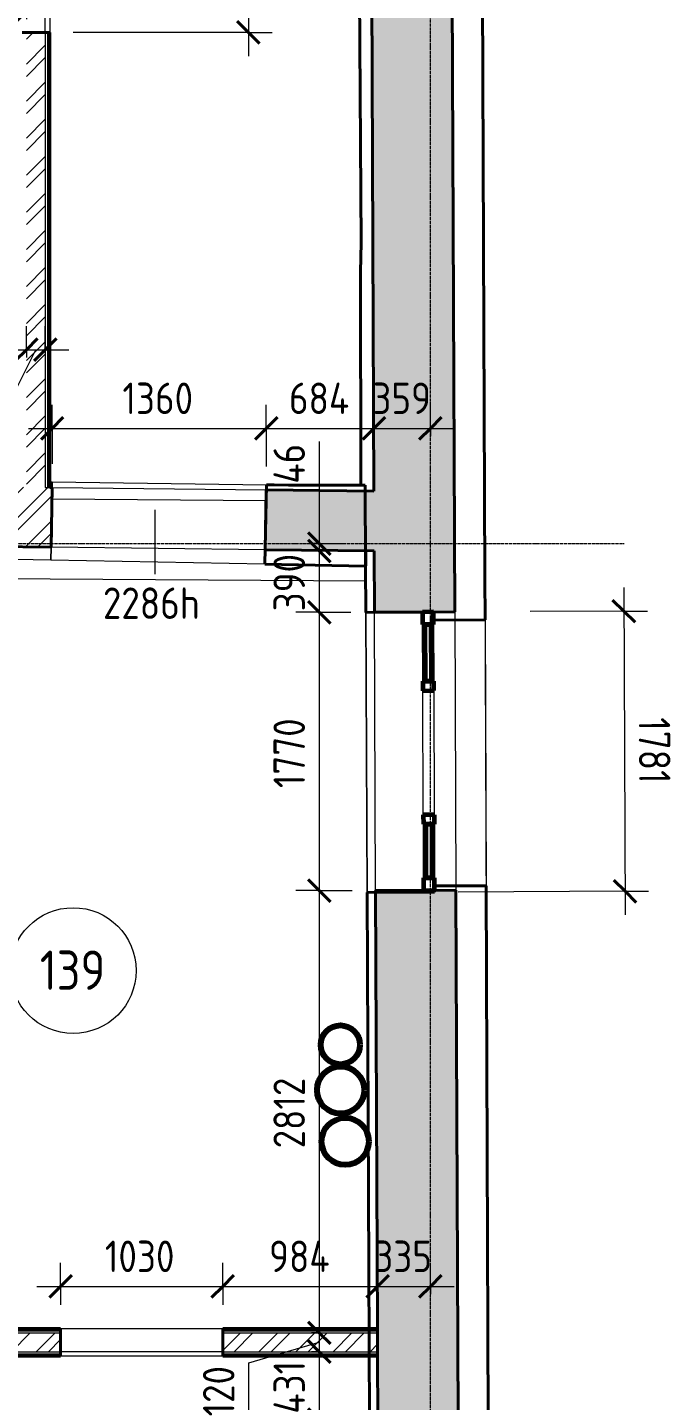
# Model space of a CAD drawing. Header units: millimetres. Extents: x -11886 to 68941, y -8130 to 45506.
# Drawn here: x 53350 to 57435, y 31407 to 40139 of the extents above; entities that cross this region are included whole.
import ezdxf

# ---------------------------------------------------------------- set-up
doc = ezdxf.new("R2010")
doc.units = ezdxf.units.MM
doc.linetypes.add('ADSK_Линия сетки', pattern=[25, 20, -2.5, 0, -2.5])
for name, color, linetype, lineweight in [('Аннотация', 7, 'Continuous', 9), ('Витраж', 7, 'Continuous', 18), ('Марки помещений', 7, 'Continuous', 20), ('Оси', 7, 'Continuous', 9), ('Панели витража', 7, 'Continuous', 18), ('Перекрытие', 7, 'Continuous', 18), ('Размеры', 7, 'Continuous', 9), ('Размеры-100', 7, 'Continuous', 9), ('Стены', 7, 'Continuous', 18), ('Стены внутренние', 7, 'Continuous', 18), ('Стены наружные', 7, 'Continuous', 18), ('Стены штриховка', 7, 'Continuous', 18), ('стояки', 7, 'Continuous', 9)]:
    doc.layers.add(name, color=color, linetype=linetype, lineweight=lineweight)
for name, color, linetype, lineweight, true_color in [('Линии', 7, 'Continuous', 9, 0x00a600), ('планы со стояками отопление_dwg', 7, 'Continuous', 9, 0x767676), ('Стены разрез', 7, 'Continuous', 40, 0xbb5389)]:
    doc.layers.add(name, color=color, linetype=linetype, lineweight=lineweight, true_color=true_color)
doc.styles.add('GOST Common_1', font='GOST_Common.ttf', dxfattribs={"width": 0.9, "height": 200})
doc.styles.add('GOST Common_2', font='GOST_Common.ttf', dxfattribs={"width": 0.9, "height": 250})
doc.dimstyles.new('ADSK_Основной_2_мм_Округление_до_1_мм', dxfattribs={"dimscale": 304.8, "dimtxt": 201.142999, "dimasz": 0.463911, "dimexe": 0.492126, "dimexo": 0.492126, "dimgap": 0.098425, "dimtad": 1, "dimdec": 0, "dimdsep": 46, "dimtxsty": 'GOST Common_1', "dimblk1": 'OBLIQUE', "dimblk2": 'OBLIQUE', "dimsah": 1, "dimcen": 0.09, "dimdle": 0.492126, "dimazin": 2, "dimtfac": 1, "dimtdec": 4, "dimtix": 1, "dimtmove": 0, "dimatfit": 3, "dimfxl": 1, "dimtvp": 1, "dimtolj": 1, "dimtzin": 0, "dimlwd": 20, "dimlwe": 20, "dimarcsym": 2})
doc.dimstyles.new('ADSK_Основной_2_мм_Округление_до_1_мм_1', dxfattribs={"dimscale": 304.8, "dimtxt": 201.142999, "dimasz": 0.463911, "dimexe": 0.492126, "dimexo": 0.492126, "dimgap": 0.098425, "dimtad": 1, "dimdec": 0, "dimdsep": 46, "dimtxsty": 'GOST Common_1', "dimblk1": 'OBLIQUE', "dimblk2": 'OBLIQUE', "dimsah": 1, "dimcen": 0.09, "dimdle": 0.492126, "dimazin": 2, "dimtfac": 1, "dimtdec": 4, "dimtix": 1, "dimtmove": 1, "dimatfit": 3, "dimfxl": 1, "dimtvp": 1, "dimtolj": 1, "dimtzin": 0, "dimlwd": 20, "dimlwe": 20, "dimarcsym": 2})
doc.dimstyles.new('ADSK_Основной_2_мм_Округление_до_1_мм_2', dxfattribs={"dimscale": 304.8, "dimtxt": 201.142999, "dimasz": 0.463911, "dimexe": 0.492126, "dimexo": 0.492126, "dimgap": 0.098425, "dimtad": 1, "dimdec": 0, "dimdsep": 46, "dimtxsty": 'GOST Common_1', "dimblk1": 'OBLIQUE', "dimblk2": 'OBLIQUE', "dimsah": 1, "dimcen": 0.09, "dimdle": 0.492126, "dimazin": 2, "dimtfac": 1, "dimtdec": 4, "dimtix": 1, "dimtmove": 0, "dimatfit": 3, "dimfxl": 1, "dimtvp": 1, "dimtolj": 1, "dimtzin": 0, "dimlwd": 20, "dimlwe": 20, "dimarcsym": 2})
pattern_1 = [(45, (0, 0), (-117.8655, 117.8655), []), (45, (78.58, 0), (-117.8655, 117.8655), [])]

# ---------------------------------------------------------------- blocks, each defined once
blk = doc.blocks.new('Существующие стены 1 эт - Существующие стены 1 эт-653793-01 План 1-го этажа кладочный')
at = {"layer": 'Стены', "color": 243, "true_color": 0xbb5389}
for p, q in [((56239, 40622.7), (56256.8, 36643.2)), ((53491.3, 37250.4), (53507.7, 37250.2)), ((53507, 37213.5), (53507.7, 37250.2)), ((53507.7, 37250.2), (53507, 37213.5)), ((53507.7, 37250.2), (54867.6, 37230.5)), ((54867, 37198.1), (54867.6, 37230.5)), ((53498.3, 36751.2), (53499.9, 36833.6)), ((53499.9, 36833.6), (53498.3, 36751.2)), ((54858.1, 36725.6), (54859.8, 36818.2)), ((53498.3, 36751.2), (53121, 36758.3)), ((54858.1, 36725.6), (53498.3, 36751.2)), ((56256.8, 36643.2), (56287.6, 28354.9)), ((55787, 36419.8), (55498.7, 36418.4)), ((55498.7, 36418.4), (55554.4, 36418.6)), ((55507.4, 34638.6), (55498.7, 36418.4)), ((55498.7, 36418.4), (55507.4, 34638.6)), ((55859.4, 36420.1), (55787, 36419.8)), ((56257.8, 36371.7), (55929.6, 36370.5)), ((56257.8, 36371.7), (56264.1, 34681.5)), ((55936.9, 34680.3), (56264.1, 34681.5)), ((55562.1, 34638.8), (55507.4, 34638.6)), ((55507.4, 34638.6), (55562.1, 34638.8))]:
    blk.add_line(p, q, dxfattribs=at)
at = {"layer": 'Стены разрез'}
for p, q in [((56256.8, 36643.2), (56224.2, 43936.9)), ((55451.9, 41465.5), (55469.3, 38772.6)), ((55469.3, 38772.6), (55466.4, 38583.5)), ((55466.4, 38583.5), (55468, 37229.4)), ((54858.1, 36725.6), (54867.6, 37230.5)), ((54918.1, 37229.8), (54867.6, 37230.5)), ((55007.5, 37229.4), (54918.1, 37229.8)), ((55494.7, 37229.4), (55007.5, 37229.4)), ((55468, 37229.4), (55494.7, 37229.4)), ((55497.3, 36713.5), (55494.7, 37229.4)), ((55494.7, 37229.4), (55497.3, 36713.5)), ((54858.1, 36725.6), (55497.3, 36713.5)), ((55497.3, 36713.5), (55498.7, 36418.4)), ((56257.8, 36371.7), (56256.8, 36643.2)), ((55498.7, 36418.4), (55787, 36419.8)), ((55927, 36420.5), (55787, 36419.8)), ((55927.2, 36370.4), (55927, 36420.5)), ((56257.8, 36371.7), (55927.2, 36370.4)), ((56264.1, 34681.5), (55935.4, 34680.3)), ((55935.6, 34640.7), (55935.4, 34680.3)), ((56264.1, 34681.5), (56276.7, 31288.5)), ((55507.4, 34638.6), (55795.6, 34640)), ((55507.4, 34638.6), (55523.7, 31285.7)), ((55795.6, 34640), (55935.6, 34640.7))]:
    blk.add_line(p, q, dxfattribs=at)
blk = doc.blocks.new('Системная панель - _AR_Стекло_40мм_привязка по центру-V109-01 План 1-го этажа кладочный')
at = {"layer": 'Панели витража', "color": 1, "lineweight": 60, "true_color": 0xff0000}
for p, q in [((180, 20), (-180, 20)), ((-180, 20), (-180, -20)), ((180, -20), (180, 20)), ((-180, -20), (180, -20))]:
    blk.add_line(p, q, dxfattribs=at)
blk = doc.blocks.new('Прямоугольный импост - 70х20_60мм-V110-01 План 1-го этажа кладочный')
at = {"layer": 'Витраж', "color": 1, "lineweight": 60, "true_color": 0xff0000}
for p, q in [((-80, 35), (0, 35)), ((-80, -35), (-80, 35)), ((0, 35), (0, -35)), ((0, -35), (-80, -35))]:
    blk.add_line(p, q, dxfattribs=at)
blk = doc.blocks.new('Прямоугольный импост - 70х20_60мм-V111-01 План 1-го этажа кладочный')
at = {"layer": 'Витраж', "color": 1, "lineweight": 60, "true_color": 0xff0000}
for p, q in [((0, 35), (-80, 35)), ((-80, 35), (-80, -35)), ((0, -35), (0, 35)), ((-80, -35), (0, -35))]:
    blk.add_line(p, q, dxfattribs=at)
blk = doc.blocks.new('Системная панель - _AR_Стекло_40мм_привязка по центру-V112-01 План 1-го этажа кладочный')
at = {"layer": 'Панели витража', "color": 1, "lineweight": 60, "true_color": 0xff0000}
for p, q in [((170, 20), (-170, 20)), ((-170, 20), (-170, -20)), ((170, -20), (170, 20)), ((-170, -20), (170, -20))]:
    blk.add_line(p, q, dxfattribs=at)
blk = doc.blocks.new('Прямоугольный импост - 70х60мм-1225009-01 План 1-го этажа кладочный')
at = {"layer": 'Витраж'}
for p, q in [((-6006, 9731.9), (-6006, 10091.9)), ((-5936, 10091.9), (-5936, 9731.9))]:
    blk.add_line(p, q, dxfattribs=at)
blk = doc.blocks.new('Прямоугольный импост - 70х60мм-1425109-01 План 1-го этажа кладочный')
at = {"layer": 'Витраж'}
for p, q in [((46168.2, 23469.2), (46168.2, 23809.2)), ((46238.2, 23809.2), (46238.2, 23469.2))]:
    blk.add_line(p, q, dxfattribs=at)
blk = doc.blocks.new('Прямоугольный импост - 70х60мм-V113-01 План 1-го этажа кладочный')
at = {"layer": 'Витраж', "color": 1, "lineweight": 60, "true_color": 0xff0000}
for p, q in [((-30, 35), (30, 35)), ((-30, -35), (-30, 35)), ((30, 35), (30, -35)), ((30, -35), (-30, -35))]:
    blk.add_line(p, q, dxfattribs=at)
blk = doc.blocks.new('Прямоугольный импост - 70х60мм-1243040-01 План 1-го этажа кладочный')
at = {"layer": 'Витраж'}
for p, q in [((46168.2, 22619.2), (46168.2, 23409.2)), ((46238.2, 23409.2), (46238.2, 22619.2))]:
    blk.add_line(p, q, dxfattribs=at)
blk = doc.blocks.new('планы со стояками отопление_dwg-1484427-01 План 1-го этажа кладочный')
at = {"layer": 'стояки', "color": 246, "lineweight": 80, "true_color": 0x7f001f}
blk.add_circle((227733.4, 189746.4), 124.3, dxfattribs=at)
at = {"layer": 'стояки', "color": 6, "lineweight": 80, "true_color": 0xff00ff}
blk.add_circle((227735.1, 189459), 149.9, dxfattribs=at)
at = {"layer": 'стояки', "color": 116, "lineweight": 80, "true_color": 0x007f3f}
blk.add_circle((227764.2, 189132.3), 149.9, dxfattribs=at)
blk = doc.blocks.new('DIMBLOCK1-01 План 1-го этажа кладочный')
at = {"layer": 'Размеры-100', "lineweight": 20, "transparency": 16777216}
for p, q in [((57138.3, 36577.2), (57147.3, 34495.9)), ((57138.9, 36427.2), (56544.4, 36424.6)), ((57138.9, 36427.2), (57288.9, 36427.8)), ((57146.6, 34645.9), (56085.6, 34641.3)), ((57146.6, 34645.9), (57296.6, 34646.6))]:
    blk.add_line(p, q, dxfattribs=at)
at = {"layer": 'Размеры-100', "lineweight": 40, "transparency": 16777216}
for p, q in [((57138.9, 36427.2), (57067.9, 36497.6)), ((57138.9, 36427.2), (57209.9, 36356.8)), ((57146.6, 34645.9), (57075.6, 34716.3)), ((57146.6, 34645.9), (57217.6, 34575.5))]:
    blk.add_line(p, q, dxfattribs=at)
at = {"layer": 'Размеры-100', "color": 0, "lineweight": 20, "transparency": 16777216, "insert": (57433.2, 35752.6), "char_height": 200, "width": 515.472, "attachment_point": 1, "rotation": 270.24789, "line_spacing_factor": 1.022761, "style": 'GOST Common_1'}
blk.add_mtext('1781', dxfattribs=at)
blk = doc.blocks.new('_Oblique')
at = {"color": 0, "linetype": 'ByBlock', "lineweight": -2}
blk.add_line((-0.5, -0.5), (0.5, 0.5), dxfattribs=at)
blk = doc.blocks.new('ADSK_Марка_Помещение_ОдноЗначение - Номер-247393-01 План 1-го этажа кладочный')
at = {"layer": 'Марки помещений'}
blk.add_circle((0, 0), 4, dxfattribs=at)
blk = doc.blocks.new('DIMBLOCK565-01 План 1-го этажа кладочный')
at = {"layer": 'Размеры-100', "lineweight": 20, "transparency": 16777216}
for p, q in [((53560.5, 32133.1), (53560.5, 32283.1)), ((54590.5, 32133.1), (54590.5, 32283.1)), ((53410.5, 32133.1), (54590.5, 32133.1)), ((53560.5, 32133.1), (53560.5, 32016.1)), ((54590.5, 32133.1), (54590.5, 32016.1))]:
    blk.add_line(p, q, dxfattribs=at)
at = {"layer": 'Размеры-100', "lineweight": 40, "transparency": 16777216}
for p, q in [((53560.5, 32133.1), (53489.8, 32062.4)), ((53560.5, 32133.1), (53631.2, 32203.8)), ((54590.5, 32133.1), (54519.8, 32062.4)), ((54590.5, 32133.1), (54661.2, 32203.8))]:
    blk.add_line(p, q, dxfattribs=at)
at = {"layer": 'Размеры-100', "color": 0, "lineweight": 20, "transparency": 16777216, "insert": (53842, 32424.5), "char_height": 200, "width": 560.473, "attachment_point": 1, "line_spacing_factor": 1.022761, "style": 'GOST Common_1'}
blk.add_mtext('1030', dxfattribs=at)
blk = doc.blocks.new('DIMBLOCK566-01 План 1-го этажа кладочный')
at = {"layer": 'Размеры-100', "lineweight": 20, "transparency": 16777216}
for p, q in [((54590.5, 32133.1), (54590.5, 32283.1)), ((55574.7, 32133.1), (55574.7, 32283.1)), ((54590.5, 32133.1), (55574.7, 32133.1)), ((54590.5, 32133.1), (54590.5, 32016.1)), ((55574.7, 32133.1), (55574.7, 31868.1))]:
    blk.add_line(p, q, dxfattribs=at)
at = {"layer": 'Размеры-100', "lineweight": 40, "transparency": 16777216}
for p, q in [((54590.5, 32133.1), (54519.8, 32062.4)), ((54590.5, 32133.1), (54661.2, 32203.8)), ((55574.7, 32133.1), (55504, 32062.4)), ((55574.7, 32133.1), (55645.4, 32203.8))]:
    blk.add_line(p, q, dxfattribs=at)
at = {"layer": 'Размеры-100', "color": 0, "lineweight": 20, "transparency": 16777216, "insert": (54884.9, 32424.5), "char_height": 200, "width": 474.561, "attachment_point": 1, "line_spacing_factor": 1.022761, "style": 'GOST Common_1'}
blk.add_mtext('984', dxfattribs=at)
blk = doc.blocks.new('DIMBLOCK567-01 План 1-го этажа кладочный')
at = {"layer": 'Размеры-100', "lineweight": 20, "transparency": 16777216}
for p, q in [((55574.7, 32133.1), (55574.7, 32283.1)), ((55909.9, 32133.1), (55909.9, 32283.1)), ((55574.7, 32133.1), (56059.9, 32133.1)), ((55574.7, 32133.1), (55574.7, 31868.1)), ((55909.9, 32133.1), (55909.9, 32083.1))]:
    blk.add_line(p, q, dxfattribs=at)
at = {"layer": 'Размеры-100', "lineweight": 40, "transparency": 16777216}
for p, q in [((55574.7, 32133.1), (55504, 32062.4)), ((55574.7, 32133.1), (55645.4, 32203.8)), ((55909.9, 32133.1), (55839.2, 32062.4)), ((55909.9, 32133.1), (55980.6, 32203.8))]:
    blk.add_line(p, q, dxfattribs=at)
at = {"layer": 'Размеры-100', "color": 0, "lineweight": 20, "transparency": 16777216, "insert": (55553.1, 32424.5), "char_height": 200, "width": 454.106, "attachment_point": 1, "line_spacing_factor": 1.022761, "style": 'GOST Common_1'}
blk.add_mtext('335', dxfattribs=at)
blk = doc.blocks.new('DIMBLOCK568-01 План 1-го этажа кладочный')
at = {"layer": 'Размеры-100', "lineweight": 20, "transparency": 16777216}
for p, q in [((55204.3, 31988.1), (55204.3, 31718.1)), ((55204.3, 31838.1), (55154.3, 31838.1)), ((55204.3, 31838.1), (55354.3, 31838.1)), ((54756.3, 31647.3), (55204.3, 31778.1)), ((55204.3, 31718.1), (55154.3, 31718.1)), ((55204.3, 31718.1), (55354.3, 31718.1)), ((54756.3, 31306.4), (54756.3, 31647.3))]:
    blk.add_line(p, q, dxfattribs=at)
at = {"layer": 'Размеры-100', "lineweight": 40, "transparency": 16777216}
for p, q in [((55204.3, 31838.1), (55133.6, 31908.8)), ((55204.3, 31718.1), (55133.6, 31788.8)), ((55204.3, 31838.1), (55275, 31767.4)), ((55204.3, 31718.1), (55275, 31647.4))]:
    blk.add_line(p, q, dxfattribs=at)
at = {"layer": 'Размеры-100', "color": 0, "lineweight": 20, "transparency": 16777216, "insert": (54464.9, 31306.4), "char_height": 200, "width": 409.104, "attachment_point": 1, "rotation": 90, "line_spacing_factor": 1.022761, "style": 'GOST Common_1'}
blk.add_mtext('120', dxfattribs=at)
blk = doc.blocks.new('DIMBLOCK569-01 План 1-го этажа кладочный')
at = {"layer": 'Размеры-100', "lineweight": 40, "transparency": 16777216}
for p, q in [((55204.3, 31718.1), (55133.6, 31788.8)), ((55204.3, 31718.1), (55275, 31647.4)), ((55204.3, 31287), (55133.6, 31357.7)), ((55204.3, 31287), (55275, 31216.3))]:
    blk.add_line(p, q, dxfattribs=at)
at = {"layer": 'Размеры-100', "lineweight": 20, "transparency": 16777216}
for p, q in [((55204.3, 31718.1), (55154.3, 31718.1)), ((55204.3, 31718.1), (55204.3, 31287)), ((55204.3, 31718.1), (55354.3, 31718.1)), ((55204.3, 31287), (55054.3, 31287)), ((55204.3, 31287), (55426.6, 31287))]:
    blk.add_line(p, q, dxfattribs=at)
at = {"layer": 'Размеры-100', "color": 0, "lineweight": 20, "transparency": 16777216, "insert": (54913, 31323.6), "char_height": 200, "width": 429.56, "attachment_point": 1, "rotation": 90, "line_spacing_factor": 1.022761, "style": 'GOST Common_1'}
blk.add_mtext('431', dxfattribs=at)
blk = doc.blocks.new('DIMBLOCK575-01 План 1-го этажа кладочный')
at = {"layer": 'Размеры-100', "lineweight": 20, "transparency": 16777216}
for p, q in [((55204.3, 37507), (55204.3, 37237.7)), ((55204.3, 37237.7), (55204.3, 36833.6)), ((55204.3, 37006.8), (55204.3, 36810.3)), ((55204.3, 36856.8), (55154.3, 36856.8)), ((55204.3, 36856.8), (55354.3, 36856.8)), ((55204.3, 36810.3), (55054.3, 36810.3)), ((55204.3, 36810.3), (55402.7, 36810.3))]:
    blk.add_line(p, q, dxfattribs=at)
at = {"layer": 'Размеры-100', "lineweight": 40, "transparency": 16777216}
for p, q in [((55204.3, 36856.8), (55133.6, 36927.5)), ((55204.3, 36810.3), (55133.6, 36881)), ((55204.3, 36856.8), (55275, 36786.1)), ((55204.3, 36810.3), (55275, 36739.6))]:
    blk.add_line(p, q, dxfattribs=at)
at = {"layer": 'Размеры-100', "color": 0, "lineweight": 20, "transparency": 16777216, "insert": (54913, 37237.7), "char_height": 200, "width": 323.192, "attachment_point": 1, "rotation": 90, "line_spacing_factor": 1.022761, "style": 'GOST Common_1'}
blk.add_mtext('46', dxfattribs=at)
blk = doc.blocks.new('DIMBLOCK576-01 План 1-го этажа кладочный')
at = {"layer": 'Размеры-100', "lineweight": 40, "transparency": 16777216}
for p, q in [((55204.3, 36810.3), (55133.6, 36881)), ((55204.3, 36810.3), (55275, 36739.6)), ((55204.3, 36420.3), (55133.6, 36491)), ((55204.3, 36420.3), (55275, 36349.6))]:
    blk.add_line(p, q, dxfattribs=at)
at = {"layer": 'Размеры-100', "lineweight": 20, "transparency": 16777216}
for p, q in [((55204.3, 36810.3), (55054.3, 36810.3)), ((55204.3, 36810.3), (55204.3, 36420.3)), ((55204.3, 36810.3), (55402.7, 36810.3)), ((55204.3, 36420.3), (55054.3, 36420.3)), ((55204.3, 36420.3), (55404.4, 36420.3))]:
    blk.add_line(p, q, dxfattribs=at)
at = {"layer": 'Размеры-100', "color": 0, "lineweight": 20, "transparency": 16777216, "insert": (54913, 36426.1), "char_height": 200, "width": 454.106, "attachment_point": 1, "rotation": 90, "line_spacing_factor": 1.022761, "style": 'GOST Common_1'}
blk.add_mtext('390', dxfattribs=at)
blk = doc.blocks.new('DIMBLOCK577-01 План 1-го этажа кладочный')
at = {"layer": 'Размеры-100', "lineweight": 20, "transparency": 16777216}
for p, q in [((55204.3, 36420.3), (55054.3, 36420.3)), ((55204.3, 36420.3), (55204.3, 34650.3)), ((55204.3, 36420.3), (55404.4, 36420.3)), ((55204.3, 34650.3), (55054.3, 34650.3)), ((55204.3, 34650.3), (55412, 34650.3))]:
    blk.add_line(p, q, dxfattribs=at)
at = {"layer": 'Размеры-100', "lineweight": 40, "transparency": 16777216}
for p, q in [((55204.3, 36420.3), (55133.6, 36491)), ((55204.3, 36420.3), (55275, 36349.6)), ((55204.3, 34650.3), (55133.6, 34721)), ((55204.3, 34650.3), (55275, 34579.6))]:
    blk.add_line(p, q, dxfattribs=at)
at = {"layer": 'Размеры-100', "color": 0, "lineweight": 20, "transparency": 16777216, "insert": (54913, 35301.8), "char_height": 200, "width": 560.473, "attachment_point": 1, "rotation": 90, "line_spacing_factor": 1.022761, "style": 'GOST Common_1'}
blk.add_mtext('1770', dxfattribs=at)
blk = doc.blocks.new('DIMBLOCK578-01 План 1-го этажа кладочный')
at = {"layer": 'Размеры-100', "lineweight": 40, "transparency": 16777216}
for p, q in [((55204.3, 34650.3), (55133.6, 34721)), ((55204.3, 34650.3), (55275, 34579.6)), ((55204.3, 31838.1), (55133.6, 31908.8)), ((55204.3, 31838.1), (55275, 31767.4))]:
    blk.add_line(p, q, dxfattribs=at)
at = {"layer": 'Размеры-100', "lineweight": 20, "transparency": 16777216}
for p, q in [((55204.3, 34650.3), (55054.3, 34650.3)), ((55204.3, 34650.3), (55204.3, 31688.1)), ((55204.3, 34650.3), (55412, 34650.3)), ((55204.3, 31838.1), (55154.3, 31838.1)), ((55204.3, 31838.1), (55354.3, 31838.1))]:
    blk.add_line(p, q, dxfattribs=at)
at = {"layer": 'Размеры-100', "color": 0, "lineweight": 20, "transparency": 16777216, "insert": (54913, 33010.7), "char_height": 200, "width": 560.473, "attachment_point": 1, "rotation": 90, "line_spacing_factor": 1.022761, "style": 'GOST Common_1'}
blk.add_mtext('2812', dxfattribs=at)
blk = doc.blocks.new('DIMBLOCK579-01 План 1-го этажа кладочный')
at = {"layer": 'Размеры-100', "lineweight": 20, "transparency": 16777216}
for p, q in [((53507, 37589.4), (53507, 37739.4)), ((54867, 37589.4), (54867, 37739.4)), ((53357, 37589.4), (54867, 37589.4)), ((53507, 37589.4), (53507, 37363.5)), ((54867, 37589.4), (54867, 37348.1))]:
    blk.add_line(p, q, dxfattribs=at)
at = {"layer": 'Размеры-100', "lineweight": 40, "transparency": 16777216}
for p, q in [((53507, 37589.4), (53577.7, 37660.1)), ((54867, 37589.4), (54937.7, 37660.1)), ((53507, 37589.4), (53436.3, 37518.7)), ((54867, 37589.4), (54796.3, 37518.7))]:
    blk.add_line(p, q, dxfattribs=at)
at = {"layer": 'Размеры-100', "color": 0, "lineweight": 20, "transparency": 16777216, "insert": (53953.5, 37880.8), "char_height": 200, "width": 560.473, "attachment_point": 1, "line_spacing_factor": 1.022761, "style": 'GOST Common_1'}
blk.add_mtext('1360', dxfattribs=at)
blk = doc.blocks.new('DIMBLOCK580-01 План 1-го этажа кладочный')
at = {"layer": 'Размеры-100', "lineweight": 20, "transparency": 16777216}
for p, q in [((54867, 37589.4), (54867, 37739.4)), ((55551, 37589.4), (55551, 37739.4)), ((54867, 37589.4), (55551, 37589.4)), ((54867, 37589.4), (54867, 37348.1)), ((55551, 37589.4), (55551, 37340.4))]:
    blk.add_line(p, q, dxfattribs=at)
at = {"layer": 'Размеры-100', "lineweight": 40, "transparency": 16777216}
for p, q in [((54867, 37589.4), (54937.7, 37660.1)), ((55551, 37589.4), (55621.7, 37660.1)), ((54867, 37589.4), (54796.3, 37518.7)), ((55551, 37589.4), (55480.3, 37518.7))]:
    blk.add_line(p, q, dxfattribs=at)
at = {"layer": 'Размеры-100', "color": 0, "lineweight": 20, "transparency": 16777216, "insert": (55011.3, 37880.8), "char_height": 200, "width": 474.561, "attachment_point": 1, "line_spacing_factor": 1.022761, "style": 'GOST Common_1'}
blk.add_mtext('684', dxfattribs=at)
blk = doc.blocks.new('DIMBLOCK581-01 План 1-го этажа кладочный')
at = {"layer": 'Размеры-100', "lineweight": 20, "transparency": 16777216}
for p, q in [((55551, 37589.4), (55551, 37739.4)), ((55909.9, 37589.4), (55909.9, 37739.4)), ((55551, 37589.4), (56059.9, 37589.4)), ((55551, 37589.4), (55551, 37340.4)), ((55909.9, 37589.4), (55909.9, 37539.4))]:
    blk.add_line(p, q, dxfattribs=at)
at = {"layer": 'Размеры-100', "lineweight": 40, "transparency": 16777216}
for p, q in [((55551, 37589.4), (55621.7, 37660.1)), ((55909.9, 37589.4), (55980.6, 37660.1)), ((55551, 37589.4), (55480.3, 37518.7)), ((55909.9, 37589.4), (55839.2, 37518.7))]:
    blk.add_line(p, q, dxfattribs=at)
at = {"layer": 'Размеры-100', "color": 0, "lineweight": 20, "transparency": 16777216, "insert": (55541.3, 37880.8), "char_height": 200, "width": 454.106, "attachment_point": 1, "line_spacing_factor": 1.022761, "style": 'GOST Common_1'}
blk.add_mtext('359', dxfattribs=at)
blk = doc.blocks.new('DIMBLOCK591-01 План 1-го этажа кладочный')
at = {"layer": 'Размеры-100', "lineweight": 20, "transparency": 16777216}
for p, q in [((51618.5, 38089.4), (51618.5, 38239.4)), ((53343.3, 38089.4), (53343.3, 38239.4)), ((51618.5, 38089.4), (53343.3, 38089.4)), ((51618.5, 38089.4), (51618.5, 38039.4)), ((53343.3, 38089.4), (53343.3, 38039.4))]:
    blk.add_line(p, q, dxfattribs=at)
at = {"layer": 'Размеры-100', "lineweight": 40, "transparency": 16777216}
for p, q in [((51618.5, 38089.4), (51689.2, 38160.1)), ((53343.3, 38089.4), (53414, 38160.1)), ((51618.5, 38089.4), (51547.8, 38018.7)), ((53343.3, 38089.4), (53272.6, 38018.7))]:
    blk.add_line(p, q, dxfattribs=at)
at = {"layer": 'Размеры-100', "color": 0, "lineweight": 20, "transparency": 16777216, "insert": (52247.4, 38380.8), "char_height": 200, "width": 560.473, "attachment_point": 1, "line_spacing_factor": 1.022761, "style": 'GOST Common_1'}
blk.add_mtext('1725', dxfattribs=at)
blk = doc.blocks.new('DIMBLOCK592-01 План 1-го этажа кладочный')
at = {"layer": 'Размеры-100', "lineweight": 20, "transparency": 16777216}
for p, q in [((53343.3, 38089.4), (53343.3, 38239.4)), ((53463.3, 38089.4), (53463.3, 38239.4)), ((53227.2, 37736.3), (53403.3, 38089.4)), ((53343.3, 38089.4), (53613.3, 38089.4)), ((53343.3, 38089.4), (53343.3, 38039.4)), ((53463.3, 38089.4), (53463.3, 38039.4)), ((52886.3, 37736.3), (53227.2, 37736.3))]:
    blk.add_line(p, q, dxfattribs=at)
at = {"layer": 'Размеры-100', "lineweight": 40, "transparency": 16777216}
for p, q in [((53343.3, 38089.4), (53414, 38160.1)), ((53463.3, 38089.4), (53534, 38160.1)), ((53343.3, 38089.4), (53272.6, 38018.7)), ((53463.3, 38089.4), (53392.6, 38018.7))]:
    blk.add_line(p, q, dxfattribs=at)
at = {"layer": 'Размеры-100', "color": 0, "lineweight": 20, "transparency": 16777216, "insert": (52886.3, 38027.6), "char_height": 200, "width": 409.104, "attachment_point": 1, "line_spacing_factor": 1.022761, "style": 'GOST Common_1'}
blk.add_mtext('120', dxfattribs=at)
blk = doc.blocks.new('DIMBLOCK624-01 План 1-го этажа кладочный')
at = {"layer": 'Размеры-100', "lineweight": 20, "transparency": 16777216}
for p, q in [((54754, 41140.6), (53641.3, 41140.6)), ((54754, 41140.6), (54754, 39957.6)), ((54754, 41140.6), (54904, 41140.6)), ((54754, 40107.6), (53641.3, 40107.6)), ((54754, 40107.6), (54904, 40107.6))]:
    blk.add_line(p, q, dxfattribs=at)
at = {"layer": 'Размеры-100', "lineweight": 40, "transparency": 16777216}
for p, q in [((54754, 41140.6), (54683.3, 41211.3)), ((54754, 41140.6), (54824.7, 41069.9)), ((54754, 40107.6), (54683.3, 40178.3)), ((54754, 40107.6), (54824.7, 40036.9))]:
    blk.add_line(p, q, dxfattribs=at)
at = {"layer": 'Размеры-100', "color": 0, "lineweight": 20, "transparency": 16777216, "insert": (54462.7, 40390.6), "char_height": 200, "width": 560.473, "attachment_point": 1, "rotation": 90, "line_spacing_factor": 1.022761, "style": 'GOST Common_1'}
blk.add_mtext('1033', dxfattribs=at)
blk = doc.blocks.new('DIMBLOCK631-01 План 1-го этажа кладочный')
at = {"layer": 'Размеры-100', "lineweight": 20, "transparency": 16777216}
for p, q in [((52887.1, 40241.3), (52887.1, 40391.3)), ((53343.3, 40241.3), (53343.3, 40391.3)), ((52887.1, 40241.3), (53343.3, 40241.3)), ((52887.1, 40241.3), (52887.1, 40001.5)), ((53343.3, 40241.3), (53343.3, 40191.3))]:
    blk.add_line(p, q, dxfattribs=at)
at = {"layer": 'Размеры-100', "lineweight": 40, "transparency": 16777216}
for p, q in [((52887.1, 40241.3), (52957.8, 40312)), ((53343.3, 40241.3), (53414, 40312)), ((52887.1, 40241.3), (52816.4, 40170.6)), ((53343.3, 40241.3), (53272.6, 40170.6))]:
    blk.add_line(p, q, dxfattribs=at)
at = {"layer": 'Размеры-100', "color": 0, "lineweight": 20, "transparency": 16777216, "insert": (52917.4, 40532.7), "char_height": 200, "width": 474.561, "attachment_point": 1, "line_spacing_factor": 1.022761, "style": 'GOST Common_1'}
blk.add_mtext('456', dxfattribs=at)

msp = doc.modelspace()

# ---------------------------------------------------------------- hatches: boundary and pattern name
at = {"layer": 'Стены внутренние', "lineweight": 9}
h = msp.add_hatch(dxfattribs=at)
h.set_pattern_fill('FP_1', color=256, style=0, pattern_type=2)
h.set_pattern_definition(pattern_1)
h.paths.add_polyline_path([(53463.3, 37214), (53463.3, 40107.6), (53343.3, 40107.6), (53343.3, 37215.4), (53439.5, 37214.3)])
h.paths.add_polyline_path([(53463.3, 41140.6), (53463.3, 41390.6), (53343.3, 41390.6), (53343.3, 41140.6), (53439.5, 41140.6)])
h = msp.add_hatch(dxfattribs=at)
h.set_pattern_fill('FP_1', color=256, style=0, pattern_type=2)
h.set_pattern_definition(pattern_1)
h.paths.add_polyline_path([(53499.9, 36833.6), (53507, 37213.5), (53128.2, 37217.8), (53123.9, 36837.8), (53439.5, 36834.3)])
at = {"layer": 'Стены внутренние', "true_color": 0xc0c0c0}
msp.add_hatch(color=9, dxfattribs=at).paths.add_polyline_path([(55552.7, 36810.3), (55551, 37190.4), (54867, 37198.1), (54859.8, 36818.2), (55551, 36810.4)])
at = {"layer": 'Стены внутренние', "lineweight": 9}
h = msp.add_hatch(dxfattribs=at)
h.set_pattern_fill('FP_1', color=256, style=0, pattern_type=2)
h.set_pattern_definition(pattern_1)
h.paths.add_polyline_path([(54782.5, 31718.1), (55574.7, 31718.1), (55574.2, 31838.1), (54590.5, 31838.1), (54590.5, 31718.1)])
h.paths.add_polyline_path([(53560.5, 31718.1), (53560.5, 31838.1), (50493.3, 31838.1), (50493.3, 31718.1), (52324.8, 31718.1)])
at = {"layer": 'Стены наружные', "true_color": 0xc0c0c0}
h = msp.add_hatch(color=9, dxfattribs=at)
h.paths.add_polyline_path([(56131.7, 20861.6), (56126.9, 21975.3), (55616.9, 21973.1), (55621.7, 20863.9), (56126.9, 20861.6)])
h.paths.add_polyline_path([(55609, 23793.1), (56119, 23795.3), (56108.8, 26142.1), (55598.8, 26139.9), (55608.5, 23913)])
h.paths.add_polyline_path([(55591, 27954.9), (56101, 27957.1), (56090.7, 30339.2), (55580.7, 30337), (55591, 27954.9)])
h.paths.add_polyline_path([(55576.6, 31287), (56086.6, 31289.2), (56072, 34652.5), (55562, 34650.3), (55574.8, 31701.6)])
h.paths.add_polyline_path([(55554.4, 36420.3), (56064.4, 36422.5), (56032.6, 43759.2), (55522.6, 43759.2), (55554.4, 36420.5)])

# ---------------------------------------------------------------- linework, layer by layer
at = {"layer": 'Аннотация'}
msp.add_line((54159.5, 37070.8), (54159.5, 36662.3), dxfattribs=at)
at = {"layer": 'Линии', "color": 8, "lineweight": 18, "true_color": 0x808080}
for p, q in [((53505.6, 37141.2), (54865.7, 37132)), ((55503.3, 36810.9), (55502, 36617.7)), ((55502, 36617.7), (52040.9, 36641.1))]:
    msp.add_line(p, q, dxfattribs=at)
at = {"layer": 'Оси', "linetype": 'ADSK_Линия сетки'}
for p, q in [((55909.9, -4984.8), (55909.9, 44534.8)), ((-11086.2, 36856.8), (57141.7, 36856.8))]:
    msp.add_line(p, q, dxfattribs=at)
at = {"layer": 'Перекрытие', "color": 7, "true_color": 0xffffff}
for p, q in [((53463.3, 40107.6), (53463.3, 41140.6)), ((54590.5, 31718.1), (53560.5, 31718.1))]:
    msp.add_line(p, q, dxfattribs=at)
at = {"layer": 'Стены внутренние'}
for p, q in [((53491.3, 41140.6), (53491.3, 40107.6)), ((53507, 37213.5), (54867, 37198.1)), ((54859.8, 36818.2), (53499.9, 36833.6)), ((53560.5, 31866.1), (54590.5, 31866.1)), ((54590.5, 31690.1), (53560.5, 31690.1))]:
    msp.add_line(p, q, dxfattribs=at)
at = {"layer": 'Стены внутренние', "lineweight": 40}
for p, q in [((53491.3, 40107.6), (53315.3, 40107.6)), ((53491.3, 37213.7), (53491.3, 40107.6)), ((53507, 37213.5), (53491.3, 37213.7)), ((53499.9, 36833.6), (53507, 37213.5)), ((54867, 37198.1), (54859.8, 36818.2)), ((55551, 37190.4), (54867, 37198.1)), ((49510.8, 36878.8), (53499.9, 36833.6)), ((54859.8, 36818.2), (55552.7, 36810.3)), ((53560.5, 31866.1), (50521.3, 31866.1)), ((53560.5, 31690.1), (53560.5, 31866.1)), ((55574.1, 31866.1), (54590.5, 31866.1)), ((54590.5, 31866.1), (54590.5, 31690.1)), ((55574.8, 31690.1), (55574.1, 31866.1)), ((49525.6, 31690.1), (53560.5, 31690.1)), ((54590.5, 31690.1), (55574.8, 31690.1))]:
    msp.add_line(p, q, dxfattribs=at)
at = {"layer": 'Стены наружные', "lineweight": 40}
for p, q in [((56064.4, 36422.5), (56032.6, 43759.2)), ((55533.5, 41242.6), (55551, 37190.4)), ((55552.7, 36810.3), (55554.4, 36420.3)), ((55554.4, 36420.3), (56064.4, 36422.5)), ((56072, 34652.5), (55562, 34650.3)), ((55562, 34650.3), (55574.1, 31866.1)), ((56086.6, 31289.2), (56072, 34652.5)), ((55574.8, 31690.1), (55576.6, 31287))]:
    msp.add_line(p, q, dxfattribs=at)
at = {"layer": 'Стены наружные'}
for p, q in [((55562, 34650.3), (55554.4, 36420.3)), ((56064.4, 36422.5), (56072, 34652.5))]:
    msp.add_line(p, q, dxfattribs=at)
at = {"layer": 'Стены штриховка'}
for p, q in [((53463.3, 40107.6), (53463.3, 37214)), ((53476.3, 40107.6), (53476.3, 37213.9)), ((53482.3, 40107.6), (53482.3, 37213.8)), ((53463.3, 37214), (53491.3, 37213.7)), ((50493.3, 31851.1), (53560.5, 31851.1)), ((50493.3, 31838.1), (53560.5, 31838.1)), ((50521.3, 31857.1), (53560.5, 31857.1)), ((54590.5, 31857.1), (55574.1, 31857.1)), ((54590.5, 31851.1), (55574.1, 31851.1)), ((54590.5, 31838.1), (55574.2, 31838.1)), ((49525.5, 31718.1), (53560.5, 31718.1)), ((49525.5, 31705.1), (53560.5, 31705.1)), ((49525.5, 31699.1), (53560.5, 31699.1)), ((54590.5, 31718.1), (55574.7, 31718.1)), ((54590.5, 31705.1), (55574.8, 31705.1)), ((54590.5, 31699.1), (55574.8, 31699.1))]:
    msp.add_line(p, q, dxfattribs=at)

# ---------------------------------------------------------------- block references
at = {"layer": 'Витраж'}
for name, p, rotation in [('Прямоугольный импост - 70х20_60мм-V111-01 План 1-го этажа кладочный', (55894.4, 36421.8), 90.24789436769626), ('Прямоугольный импост - 70х60мм-1225009-01 План 1-го этажа кладочный', (49881.6, 46047.8), 180.2478943676967), ('Прямоугольный импост - 70х60мм-1243040-01 План 1-го этажа кладочный', (102001.4, 58740.7), 180.2478943676953), ('Прямоугольный импост - 70х60мм-1425109-01 План 1-го этажа кладочный', (102001.4, 58740.7), 180.2478943676953)]:
    msp.add_blockref(name, p, dxfattribs=dict(at, rotation=rotation))
at = {"layer": 'Витраж', "extrusion": (0, 0, -1), "rotation": 269.7521056323038}
for name, p in [('Прямоугольный импост - 70х60мм-V113-01 План 1-го этажа кладочный', (-55896.4, 35951.8)), ('Прямоугольный импост - 70х60мм-V113-01 План 1-го этажа кладочный', (-55900.1, 35101.8)), ('Прямоугольный импост - 70х20_60мм-V110-01 План 1-го этажа кладочный', (-55902, 34651.8))]:
    msp.add_blockref(name, p, dxfattribs=at)
at = {"layer": 'Марки помещений', "xscale": 99.99999999999993, "yscale": 99.99999999999993, "zscale": 99.99999999999993}
msp.add_blockref('ADSK_Марка_Помещение_ОдноЗначение - Номер-247393-01 План 1-го этажа кладочный', (53640.5, 34141.6), dxfattribs=at)
at = {"layer": 'Панели витража', "rotation": 270.2478943676962}
for name, p in [('Системная панель - _AR_Стекло_40мм_привязка по центру-V109-01 План 1-го этажа кладочный', (55895.5, 36161.8)), ('Системная панель - _AR_Стекло_40мм_привязка по центру-V112-01 План 1-го этажа кладочный', (55900.9, 34901.8))]:
    msp.add_blockref(name, p, dxfattribs=at)
at = {"layer": 'планы со стояками отопление_dwg', "color": 6, "true_color": 0xff00ff}
msp.add_blockref('планы со стояками отопление_dwg-1484427-01 План 1-го этажа кладочный', (-172395.5, -156077), dxfattribs=at)
at = {"layer": 'Стены разрез'}
msp.add_blockref('Существующие стены 1 эт - Существующие стены 1 эт-653793-01 План 1-го этажа кладочный', (0, 0), dxfattribs=at)

# ---------------------------------------------------------------- texts
at = {"layer": 'Аннотация', "insert": (53829.2, 36577.9), "char_height": 200, "width": 793.671, "attachment_point": 1, "style": 'GOST Common_1'}
msp.add_mtext('2286h', dxfattribs=at)
at = {"layer": 'Марки помещений', "lineweight": 9, "insert": (53428.5, 34269.3), "char_height": 250, "width": 526.709, "attachment_point": 1, "style": 'GOST Common_2'}
msp.add_mtext('139', dxfattribs=at)

# ---------------------------------------------------------------- dimensions: what is measured, and where the dimension line sits
at = {"layer": 'Размеры', "lineweight": 20}
for base, p1, p2, angle, dimstyle, override, picture, middle in [((54754, 40107.6), (53491.3, 41140.6), (53491.3, 40107.6), 90, 'ADSK_Основной_2_мм_Округление_до_1_мм_2', {"dimpost": '<>', "dimfxl": 1033}, 'DIMBLOCK624-01 План 1-го этажа кладочный', (54624, 40624.1)), ((55204.3, 36420.3), (55552.7, 36810.3), (55554.4, 36420.3), 90, 'ADSK_Основной_2_мм_Округление_до_1_мм_2', {"dimpost": '<>', "dimfxl": 390.025999}, 'DIMBLOCK576-01 План 1-го этажа кладочный', (55074.3, 36615.3)), ((57146.6, 34645.9), (56394.4, 36424), (55935.6, 34640.7), 270.24789, 'ADSK_Основной_2_мм_Округление_до_1_мм', {"dimpost": '<>', "dimfxl": 1841.335054}, 'DIMBLOCK1-01 План 1-го этажа кладочный', (57272.8, 35537.1)), ((55204.3, 34650.3), (55554.4, 36420.3), (55562, 34650.3), 90, 'ADSK_Основной_2_мм_Округление_до_1_мм_2', {"dimpost": '<>', "dimfxl": 1770}, 'DIMBLOCK577-01 План 1-го этажа кладочный', (55074.3, 35535.3)), ((55204.3, 31838.1), (55562, 34650.3), (55304.3, 31838.1), 90, 'ADSK_Основной_2_мм_Округление_до_1_мм_2', {"dimpost": '<>', "dimfxl": 2824.048172}, 'DIMBLOCK578-01 План 1-го этажа кладочный', (55074.3, 33244.2)), ((55204.3, 31287), (55304.3, 31718.1), (55576.6, 31287), 90, 'ADSK_Основной_2_мм_Округление_до_1_мм_2', {"dimpost": '<>', "dimfxl": 509.852679}, 'DIMBLOCK569-01 План 1-го этажа кладочный', (55074.3, 31502.5))]:
    dim = msp.add_linear_dim(base=base, p1=p1, p2=p2, angle=angle, dimstyle=dimstyle, override=override, dxfattribs=at)
    dim.commit()
    dim.dimension.update_dxf_attribs({"geometry": picture, "text_midpoint": middle})
for base, p1, p2, override, picture, middle in [((53343.3, 40241.3), (52887.1, 39851.5), (53343.3, 40341.3), {"dimpost": '<>', "dimfxl": 669.401048}, 'DIMBLOCK631-01 План 1-го этажа кладочный', (53115.2, 40371.3)), ((53343.3, 38089.4), (51618.5, 38189.4), (53343.3, 38189.4), {"dimpost": '<>', "dimfxl": 1724.840574}, 'DIMBLOCK591-01 План 1-го этажа кладочный', (52480.9, 38219.4)), ((54867, 37589.4), (53507, 37213.5), (54867, 37198.1), {"dimpost": '<>', "dimfxl": 1360.038215}, 'DIMBLOCK579-01 План 1-го этажа кладочный', (54187, 37719.4)), ((55551, 37589.4), (54867, 37198.1), (55551, 37190.4), {"dimpost": '<>', "dimfxl": 684.120696}, 'DIMBLOCK580-01 План 1-го этажа кладочный', (55209, 37719.4)), ((55909.9, 37589.4), (55551, 37190.4), (55909.9, 37689.4), {"dimpost": '<>', "dimfxl": 614.689028}, 'DIMBLOCK581-01 План 1-го этажа кладочный', (55730.5, 37719.4)), ((54590.5, 32133.1), (53560.5, 31866.1), (54590.5, 31866.1), {"dimpost": '<>', "dimfxl": 1030}, 'DIMBLOCK565-01 План 1-го этажа кладочный', (54075.5, 32263.1)), ((55574.7, 32133.1), (54590.5, 31866.1), (55574.7, 31718.1), {"dimpost": '<>', "dimfxl": 995.233561}, 'DIMBLOCK566-01 План 1-го этажа кладочный', (55082.6, 32263.1)), ((55909.9, 32133.1), (55574.7, 31718.1), (55909.9, 32233.1), {"dimpost": '<>', "dimfxl": 614.497777}, 'DIMBLOCK567-01 План 1-го этажа кладочный', (55742.3, 32263.1))]:
    dim = msp.add_linear_dim(base=base, p1=p1, p2=p2, dimstyle='ADSK_Основной_2_мм_Округление_до_1_мм_2', override=override, dxfattribs=at)
    dim.commit()
    dim.dimension.update_dxf_attribs({"geometry": picture, "text_midpoint": middle})
dim = msp.add_linear_dim(base=(53463.3, 38089.4), p1=(53343.3, 38189.4), p2=(53463.3, 38189.4), dimstyle='ADSK_Основной_2_мм_Округление_до_1_мм_1', override={"dimpost": '<>', "dimfxl": 120}, dxfattribs=at)
dim.commit()
dim.dimension.update_dxf_attribs({"geometry": 'DIMBLOCK592-01 План 1-го этажа кладочный', "text_midpoint": (53090.8, 37894.3), "dimtype": 160})
for base, p1, p2, override, picture, middle in [((55204.3233, 36810.3384), (55304.3082, 36856.7883), (55552.6778, 36810.3384), {"dimpost": '<>', "dimfxl": 252.675798}, 'DIMBLOCK575-01 План 1-го этажа кладочный', (55046.291, 37399.2471)), ((55204.3, 31718.1), (55304.3, 31838.1), (55304.3, 31718.1), {"dimpost": '<>', "dimfxl": 120}, 'DIMBLOCK568-01 План 1-го этажа кладочный', (54598.3, 31510.9))]:
    dim = msp.add_linear_dim(base=base, p1=p1, p2=p2, angle=90, dimstyle='ADSK_Основной_2_мм_Округление_до_1_мм_1', override=override, dxfattribs=at)
    dim.commit()
    dim.dimension.update_dxf_attribs({"geometry": picture, "text_midpoint": middle, "dimtype": 160, "text_rotation": 90})

doc.saveas('drawing.dxf')
